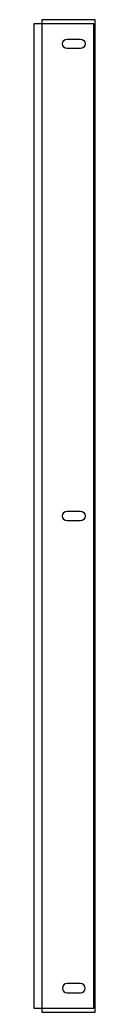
# Model space of a CAD drawing. Extents: x 0 to 46, y -3 to 743.
import ezdxf

# ---------------------------------------------------------------- set-up
doc = ezdxf.new("R2010")
doc.units = 0
doc.layers.get('0').update_dxf_attribs({"linetype": 'CONTINUOUS'})

msp = doc.modelspace()

# ---------------------------------------------------------------- linework, layer by layer
for points in [[(0, 0), (45, 0), (45, 740), (0, 740)], [(6, -3), (46, -3), (46, 743), (6, 743)]]:
    msp.add_lwpolyline(points, close=True)
for points in [[(25, 728.55), (35, 728.55, -1), (35, 721.45), (25, 721.45, -1)], [(25, 373.55), (35, 373.55, -1), (35, 366.45), (25, 366.45, -1)], [(25, 11.45), (35, 11.45, 1), (35, 18.55), (25, 18.55, 1)]]:
    msp.add_lwpolyline(points, format="xyb", close=True)

doc.saveas('drawing.dxf')
